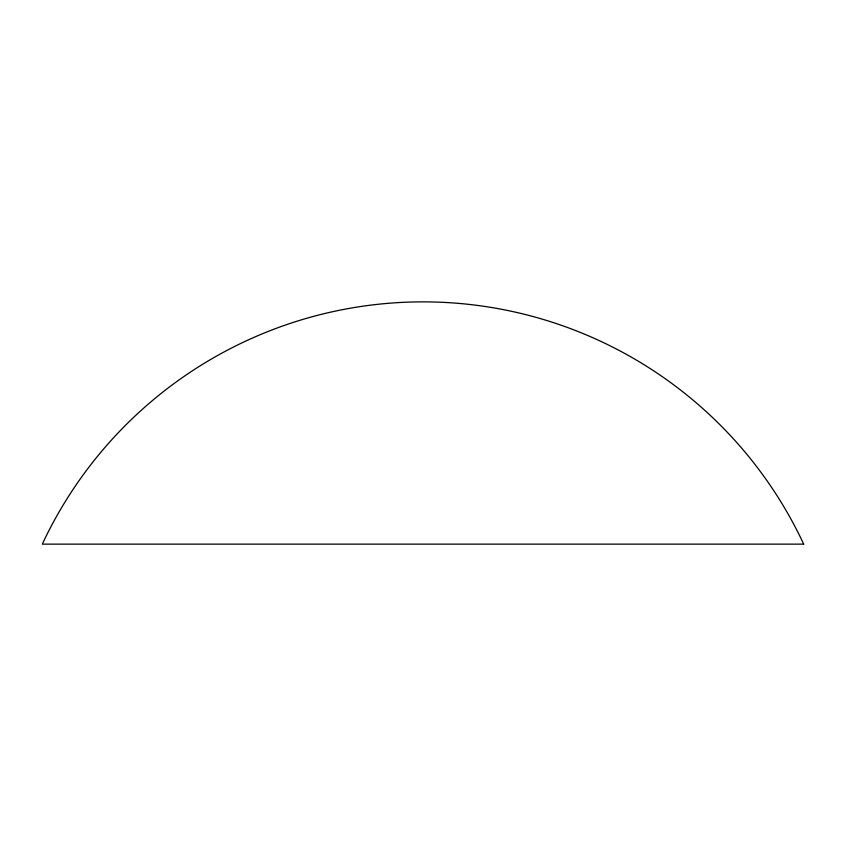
<?xml version="1.0" encoding="UTF-8"?>
<svg xmlns="http://www.w3.org/2000/svg" width="846" height="846" viewBox="0 0 846 846"><rect width="100%" height="100%" fill="white"/><g stroke="black" fill="none" stroke-linecap="round" stroke-linejoin="round"><path stroke-width="1.27" d="M803.7 544.137L42.3 544.137A420.251 420.251 0 0 1 803.7 544.137"/></g></svg>
